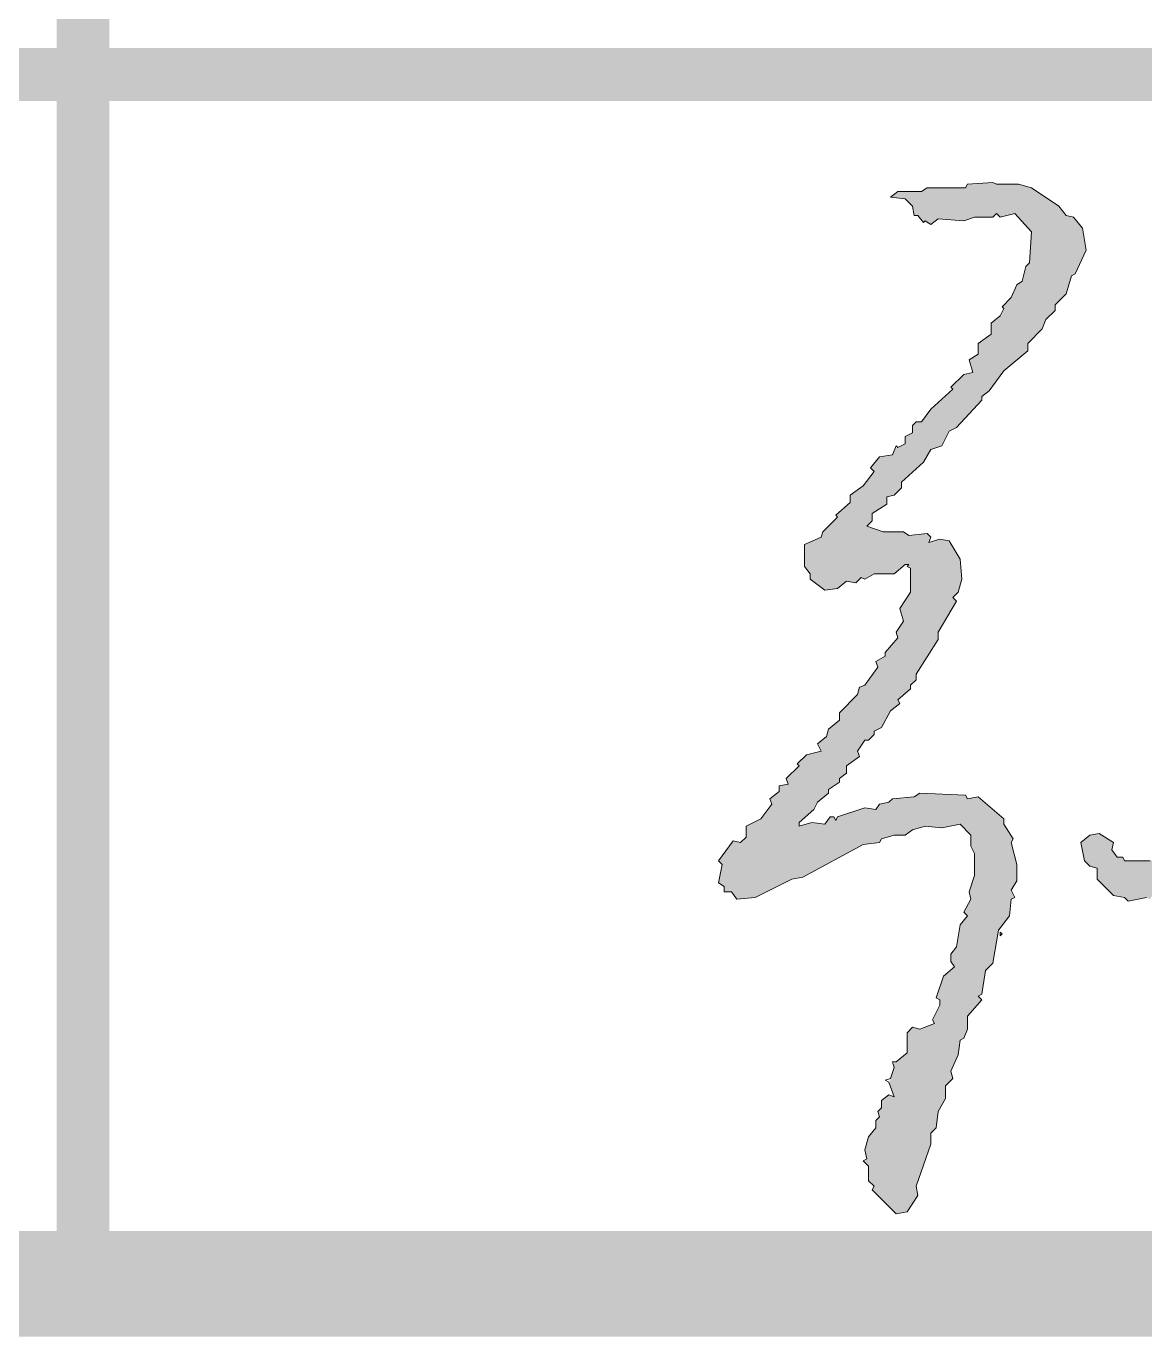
# Model space of a CAD drawing. Extents: x 1188826 to 1909461, y 608442 to 1651179.
# Drawn here: x 1699820 to 1700560, y 1077676 to 1078543 of the extents above; entities that cross this region are included whole.
import ezdxf

# ---------------------------------------------------------------- set-up
doc = ezdxf.new("R2010")
doc.units = 0
doc.header["$LTSCALE"] = 1000
doc.header["$MEASUREMENT"] = 0
doc.layers.add('WALL', color=9, linetype='Continuous', lineweight=40)
doc.layers.add('签名', color=7, linetype='Continuous', lineweight=18)
doc.layers.add('图框', color=140, linetype='Continuous')

# ---------------------------------------------------------------- blocks, each defined once
blk = doc.blocks.new('12414151231')
at = {"layer": '签名'}
h = blk.add_hatch(color=2, dxfattribs=at)
h.dxf.hatch_style = 1
h.paths.add_polyline_path([(-1983.95, 7091.05), (-1973.07, 7092.26), (-1971.86, 7094.68), (-1963.39, 7097.1), (-1956.13, 7097.1), (-1951.29, 7100.73), (-1942.83, 7103.15), (-1931.94, 7101.94), (-1919.84, 7104.36), (-1912.59, 7097.1), (-1912.59, 7089.84), (-1910.17, 7085), (-1910.17, 7070.49), (-1913.8, 7059.6), (-1912.59, 7054.76), (-1917.42, 7046.3), (-1915.01, 7043.88), (-1919.84, 7037.83), (-1922.26, 7023.31), (-1925.89, 7018.48), (-1925.89, 7013.64), (-1923.47, 7010.01), (-1930.73, 7003.96), (-1935.57, 6989.45), (-1933.15, 6988.24), (-1933.15, 6984.61), (-1937.99, 6974.93), (-1936.78, 6972.51), (-1946.45, 6968.88), (-1951.29, 6970.09), (-1954.92, 6966.46), (-1954.92, 6953.16), (-1964.07, 6945.53), (-1963.39, 6943.48), (-1966.8, 6933.23), (-1963.39, 6924.13), (-1967.02, 6925.34), (-1971.86, 6921.71), (-1971.86, 6916.87), (-1974.28, 6914.45), (-1973.07, 6910.82), (-1975.49, 6908.4), (-1975.49, 6903.56), (-1980.32, 6897.52), (-1982.74, 6889.05), (-1981.53, 6883), (-1983.95, 6881.79), (-1980.32, 6878.16), (-1980.32, 6868.49), (-1976.69, 6864.86), (-1977.9, 6862.44), (-1962.18, 6846.71), (-1954.92, 6847.92), (-1947.66, 6858.81), (-1948.87, 6864.86), (-1939.2, 6892.68), (-1939.2, 6899.94), (-1935.57, 6903.56), (-1934.36, 6914.45), (-1929.52, 6922.92), (-1929.52, 6931.39), (-1924.68, 6936.22), (-1925.89, 6941.06), (-1921.05, 6951.95), (-1919.84, 6961.63), (-1917.42, 6962.83), (-1915.01, 6968.88), (-1915.01, 6977.35), (-1905.33, 6988.24), (-1907.75, 6990.66), (-1905.33, 6991.87), (-1902.91, 7007.59), (-1898.07, 7012.43), (-1894.44, 7034.2), (-1887.18, 7043.88), (-1885.97, 7054.76), (-1883.56, 7055.97), (-1885.97, 7060.81), (-1882.35, 7066.86), (-1882.35, 7077.75), (-1885.97, 7092.26), (-1884.77, 7094.68), (-1890.81, 7104.36), (-1890.81, 7107.99), (-1907.75, 7122.5), (-1915.01, 7121.29), (-1916.21, 7123.71), (-1946.45, 7124.92), (-1950.08, 7122.5), (-1964.6, 7121.29), (-1967.02, 7118.87), (-1973.07, 7117.66), (-1975.49, 7114.03), (-1982.74, 7115.24), (-2000.89, 7109.2), (-2002.1, 7106.78), (-2003.31, 7109.2), (-2005.73, 7109.2), (-2009.35, 7104.36), (-2017.82, 7105.57), (-2026.29, 7103.15), (-2026.29, 7105.57), (-2016.61, 7114.03), (-2014.19, 7118.87), (-2006.93, 7124.92), (-2006.93, 7127.34), (-1999.68, 7132.18), (-1999.68, 7134.6), (-1994.84, 7138.23), (-1994.84, 7143.07), (-1986.37, 7149.11), (-1987.58, 7152.74), (-1982.74, 7160), (-1980.32, 7160), (-1976.69, 7163.63), (-1976.69, 7166.05), (-1971.86, 7168.47), (-1965.81, 7179.35), (-1959.76, 7184.19), (-1960.97, 7186.61), (-1952.5, 7193.87), (-1952.5, 7196.29), (-1948.87, 7199.92), (-1948.87, 7203.55), (-1934.36, 7226.53), (-1934.36, 7231.37), (-1922.26, 7251.93), (-1924.68, 7254.35), (-1921.05, 7257.98), (-1918.63, 7266.44), (-1919.84, 7279.75), (-1927.1, 7291.85), (-1933.15, 7293.06), (-1940.41, 7290.64), (-1939.2, 7294.27), (-1941.62, 7296.68), (-1953.71, 7295.47), (-1957.34, 7297.89), (-1970.65, 7297.89), (-1981.53, 7301.52), (-1977.9, 7305.15), (-1977.9, 7309.99), (-1968.23, 7316.04), (-1968.23, 7320.88), (-1963.39, 7322.09), (-1958.55, 7326.92), (-1958.55, 7330.55), (-1944.04, 7343.86), (-1939.2, 7352.33), (-1931.94, 7354.75), (-1927.1, 7364.42), (-1922.26, 7366.84), (-1905.33, 7384.99), (-1905.33, 7387.4), (-1900.49, 7391.03), (-1890.81, 7404.34), (-1875.09, 7417.64), (-1875.09, 7422.48), (-1865.41, 7432.16), (-1862.99, 7438.21), (-1856.94, 7444.26), (-1856.94, 7447.88), (-1849.69, 7455.14), (-1846.06, 7467.24), (-1843.64, 7468.45), (-1836.38, 7484.17), (-1838.8, 7498.69), (-1844.85, 7505.95), (-1849.69, 7507.15), (-1854.53, 7513.2), (-1872.67, 7525.3), (-1881.14, 7527.72), (-1895.65, 7527.72), (-1898.07, 7528.93), (-1915.01, 7527.72), (-1916.21, 7525.3), (-1941.62, 7525.3), (-1945.25, 7522.88), (-1960.97, 7522.88), (-1965.81, 7519.25), (-1956.13, 7518.04), (-1951.29, 7513.2), (-1950.08, 7507.15), (-1947.66, 7507.15), (-1944.04, 7502.32), (-1942.83, 7503.53), (-1939.2, 7501.11), (-1934.36, 7504.74), (-1917.42, 7503.53), (-1910.17, 7505.95), (-1898.07, 7505.95), (-1895.65, 7508.36), (-1893.23, 7505.95), (-1883.56, 7508.36), (-1872.67, 7496.27), (-1873.88, 7475.71), (-1876.3, 7473.29), (-1878.72, 7463.61), (-1882.35, 7461.19), (-1885.97, 7452.72), (-1892.02, 7446.67), (-1890.81, 7445.47), (-1893.23, 7440.63), (-1899.28, 7435.79), (-1899.28, 7428.53), (-1907.75, 7422.48), (-1907.75, 7415.23), (-1913.8, 7411.6), (-1911.38, 7403.13), (-1917.42, 7401.92), (-1925.89, 7393.45), (-1924.68, 7392.24), (-1939.2, 7378.94), (-1945.25, 7370.47), (-1948.87, 7370.47), (-1951.29, 7368.05), (-1951.29, 7363.21), (-1956.13, 7360.79), (-1956.13, 7355.95), (-1963.09, 7352.48), (-1964.6, 7348.7), (-1973.07, 7347.49), (-1979.11, 7340.23), (-1976.69, 7337.81), (-1983.95, 7328.13), (-1992.42, 7322.09), (-1992.42, 7317.25), (-2002.1, 7308.78), (-2000.89, 7307.57), (-2010.56, 7297.89), (-2011.77, 7294.27), (-2022.66, 7289.43), (-2022.66, 7274.91), (-2019.03, 7270.07), (-2019.03, 7266.44), (-2009.35, 7259.19), (-2000.89, 7260.4), (-1994.84, 7265.23), (-1988.79, 7264.03), (-1985.16, 7267.65), (-1982.74, 7266.44), (-1976.69, 7270.07), (-1963.39, 7270.07), (-1956.13, 7276.12), (-1953.71, 7276.12), (-1954.92, 7274.91), (-1952.5, 7273.7), (-1952.5, 7257.98), (-1959.76, 7247.09), (-1957.34, 7238.62), (-1962.18, 7231.37), (-1960.97, 7227.74), (-1969.44, 7218.06), (-1969.44, 7215.64), (-1975.49, 7212.01), (-1974.28, 7208.38), (-1982.74, 7196.29), (-1986.37, 7195.08), (-1987.58, 7190.24), (-1999.68, 7178.14), (-1999.68, 7173.31), (-2006.93, 7167.26), (-2008.14, 7162.42), (-2014.19, 7157.58), (-2011.77, 7152.74), (-2021.45, 7150.32), (-2027.5, 7144.27), (-2026.29, 7143.07), (-2034.76, 7134.6), (-2033.55, 7130.97), (-2039.59, 7129.76), (-2039.59, 7126.13), (-2045.64, 7121.29), (-2044.43, 7117.66), (-2051.69, 7107.99), (-2061.37, 7103.15), (-2061.37, 7095.89), (-2065, 7092.26), (-2069.83, 7093.47), (-2079.51, 7080.17), (-2077.09, 7077.75), (-2079.51, 7065.65), (-2075.88, 7063.23), (-2075.88, 7059.6), (-2071.04, 7059.6), (-2067.41, 7054.76), (-2055.32, 7055.97), (-2031.13, 7068.07), (-2023.87, 7069.28)])
h = blk.add_hatch(color=2, dxfattribs=at)
h.dxf.hatch_style = 1
h.paths.add_polyline_path([(-1755.34, 7092.26), (-1760.18, 7089.84), (-1762.6, 7091.05), (-1766.22, 7086.21), (-1779.53, 7085), (-1794.05, 7080.17), (-1810.98, 7080.17), (-1812.19, 7082.59), (-1815.82, 7082.59), (-1819.45, 7087.42), (-1818.24, 7092.26), (-1827.91, 7098.31), (-1833.96, 7097.1), (-1840.01, 7092.26), (-1837.59, 7080.17), (-1833.96, 7076.54), (-1829.12, 7075.33), (-1829.12, 7068.07), (-1818.24, 7057.18), (-1810.98, 7055.97), (-1808.56, 7053.55), (-1796.46, 7055.97), (-1794.05, 7054.76), (-1792.84, 7057.18), (-1786.79, 7057.18), (-1779.53, 7062.02), (-1762.6, 7064.44), (-1768.64, 7046.3), (-1768.64, 7040.25), (-1771.06, 7037.83), (-1771.06, 7034.2), (-1768.64, 7031.78), (-1773.48, 7018.48), (-1772.27, 7010.01), (-1774.69, 7006.38), (-1772.27, 7002.75), (-1775.9, 6989.45), (-1773.48, 6980.98), (-1778.32, 6973.72), (-1778.32, 6962.83), (-1781.95, 6959.21), (-1781.95, 6950.74), (-1785.58, 6943.48), (-1783.16, 6936.22), (-1786.79, 6928.97), (-1784.37, 6922.92), (-1784.37, 6907.19), (-1774.69, 6890.26), (-1775.9, 6885.42), (-1773.48, 6885.42), (-1773.48, 6883), (-1767.43, 6876.95), (-1755.34, 6874.53), (-1746.87, 6880.58), (-1746.87, 6883), (-1733.57, 6895.1), (-1714.21, 6922.92), (-1715.42, 6925.34), (-1711.79, 6932.59), (-1704.53, 6939.85), (-1705.74, 6948.32), (-1700.91, 6954.37), (-1698.49, 6954.37), (-1691.23, 6960.42), (-1692.44, 6962.83), (-1690.02, 6965.25), (-1690.02, 6973.72), (-1685.18, 6978.56), (-1686.39, 6980.98), (-1681.55, 6987.03), (-1681.55, 6996.7), (-1690.02, 6999.12), (-1700.91, 6987.03), (-1703.33, 6979.77), (-1708.16, 6976.14), (-1708.16, 6971.3), (-1711.79, 6968.88), (-1710.58, 6966.46), (-1714.21, 6961.63), (-1717.84, 6960.42), (-1721.47, 6951.95), (-1742.03, 6930.18), (-1744.45, 6930.18), (-1748.08, 6926.55), (-1751.71, 6926.55), (-1752.92, 6924.13), (-1757.76, 6922.92), (-1760.18, 6925.34), (-1758.97, 6938.64), (-1754.13, 6945.9), (-1754.13, 6962.83), (-1749.29, 6978.56), (-1751.71, 6983.4), (-1745.66, 7013.64), (-1746.87, 7017.27), (-1743.24, 7019.69), (-1745.66, 7022.11), (-1745.66, 7025.73), (-1742.03, 7028.15), (-1742.03, 7040.25), (-1738.4, 7046.3), (-1734.77, 7065.65), (-1731.15, 7074.12), (-1723.89, 7080.17), (-1721.47, 7078.96), (-1719.05, 7081.38), (-1709.37, 7083.79), (-1694.86, 7093.47), (-1668.25, 7101.94), (-1667.04, 7104.36), (-1654.94, 7111.62), (-1648.89, 7111.62), (-1642.85, 7117.66), (-1638.01, 7117.66), (-1629.54, 7122.5), (-1627.12, 7121.29), (-1622.28, 7126.13), (-1616.23, 7126.13), (-1615.02, 7128.55), (-1602.93, 7132.18), (-1600.51, 7130.97), (-1589.54, 7139.2), (-1585.99, 7138.23), (-1578.74, 7141.86), (-1570.27, 7140.65), (-1561.8, 7141.86), (-1558.17, 7144.27), (-1554.54, 7143.07), (-1542.45, 7147.9), (-1535.19, 7146.69), (-1524.3, 7153.95), (-1525.51, 7164.84), (-1527.93, 7167.26), (-1530.35, 7163.63), (-1529.76, 7167.66), (-1532.18, 7170.08), (-1536.4, 7169.68), (-1538.82, 7172.1), (-1556.96, 7168.47), (-1561.8, 7169.68), (-1573.9, 7163.63), (-1578.74, 7164.84), (-1587.2, 7158.79), (-1607.77, 7156.37), (-1613.81, 7150.32), (-1628.33, 7147.9), (-1629.54, 7145.48), (-1636.8, 7145.48), (-1638.01, 7143.07), (-1652.52, 7137.02), (-1656.15, 7133.39), (-1660.99, 7134.6), (-1665.83, 7129.76), (-1670.67, 7129.76), (-1675.5, 7126.13), (-1685.18, 7123.71), (-1694.86, 7114.03), (-1697.28, 7116.45), (-1708.16, 7112.83), (-1714.21, 7106.78), (-1720.26, 7106.78), (-1717.84, 7110.41), (-1719.05, 7116.45), (-1714.21, 7126.13), (-1716.63, 7128.55), (-1713, 7132.18), (-1714.21, 7137.02), (-1711.79, 7138.23), (-1713, 7139.44), (-1710.58, 7143.07), (-1709.37, 7151.53), (-1706.95, 7152.74), (-1709.37, 7156.37), (-1703.33, 7164.84), (-1701.35, 7172.1), (-1702.12, 7172.1), (-1701.06, 7173.15), (-1699.7, 7178.14), (-1699.7, 7193.87), (-1697.28, 7195.08), (-1698.49, 7198.71), (-1694.86, 7202.34), (-1691.23, 7215.64), (-1694.86, 7225.32), (-1687.6, 7234.99), (-1690.02, 7237.41), (-1683.97, 7241.04), (-1683.97, 7248.3), (-1679.13, 7254.35), (-1680.34, 7259.19), (-1669.46, 7271.28), (-1670.67, 7273.7), (-1669.46, 7279.75), (-1667.04, 7282.17), (-1667.04, 7287.01), (-1671.88, 7290.64), (-1670.67, 7293.06), (-1677.92, 7297.89), (-1676.71, 7299.1), (-1682.76, 7305.15), (-1688.81, 7307.57), (-1691.23, 7312.41), (-1696.07, 7316.04), (-1699.7, 7314.83), (-1710.58, 7324.51), (-1711.79, 7328.13), (-1720.26, 7336.6), (-1723.89, 7334.18), (-1725.1, 7339.02), (-1731.15, 7337.81), (-1731.15, 7345.07), (-1733.57, 7345.07), (-1737.19, 7348.7), (-1739.61, 7347.49), (-1742.03, 7349.91), (-1744.45, 7351.12), (-1749.29, 7348.7), (-1749.29, 7346.28), (-1742.03, 7340.23), (-1743.24, 7337.81), (-1734.77, 7331.76), (-1729.94, 7322.09), (-1726.31, 7322.09), (-1720.26, 7314.83), (-1716.63, 7314.83), (-1710.58, 7305.15), (-1698.49, 7296.68), (-1699.7, 7294.27), (-1697.28, 7291.85), (-1697.28, 7278.54), (-1699.7, 7277.33), (-1699.7, 7273.7), (-1703.33, 7271.28), (-1714.21, 7242.25), (-1710.58, 7241.04), (-1717.84, 7233.79), (-1721.47, 7197.5), (-1723.89, 7196.29), (-1722.68, 7195.08), (-1726.13, 7186.44), (-1723.89, 7184.19), (-1723.89, 7181.77), (-1726.31, 7181.77), (-1728.73, 7168.47), (-1731.15, 7167.26), (-1735.98, 7157.58), (-1734.77, 7151.53), (-1738.4, 7143.07), (-1742.03, 7124.92), (-1740.82, 7123.71), (-1740.82, 7118.87), (-1745.66, 7115.24), (-1746.87, 7109.2)])
at = {"layer": '图框'}
for points, const_width in [([(-2500, 6816.52), (-2500, 13216.52)], 35), ([(-2500, 6800.33), (-2500, 13200.33)], 35), ([(-7000, 7600.33), (0, 7600.33)], 35), ([(-7000, 6800.33), (0, 6800.33)], 70)]:
    blk.add_lwpolyline(points, dxfattribs=dict(at, const_width=const_width))
at = {"layer": '签名', "color": 2, "elevation": 9704994.47}
for points in [[(-1895.65, 7527.72), (-1898.07, 7528.93), (-1915.01, 7527.72), (-1916.21, 7525.3), (-1941.62, 7525.3), (-1945.25, 7522.88), (-1960.97, 7522.88), (-1965.81, 7519.25), (-1956.13, 7518.04), (-1951.29, 7513.2), (-1950.08, 7507.15), (-1947.66, 7507.15), (-1944.04, 7502.32), (-1942.83, 7503.53), (-1939.2, 7501.11), (-1934.36, 7504.74), (-1917.42, 7503.53), (-1910.17, 7505.95), (-1898.07, 7505.95), (-1895.65, 7508.36), (-1893.23, 7505.95), (-1883.56, 7508.36), (-1872.67, 7496.27), (-1873.88, 7475.71), (-1876.3, 7473.29), (-1878.72, 7463.61), (-1882.35, 7461.19), (-1885.97, 7452.72), (-1892.02, 7446.67), (-1890.81, 7445.47), (-1893.23, 7440.63), (-1899.28, 7435.79), (-1899.28, 7428.53), (-1907.75, 7422.48), (-1907.75, 7415.23), (-1913.8, 7411.6), (-1911.38, 7403.13), (-1917.42, 7401.92), (-1925.89, 7393.45), (-1924.68, 7392.24), (-1939.2, 7378.94), (-1945.25, 7370.47), (-1948.87, 7370.47), (-1951.29, 7368.05), (-1951.29, 7363.21), (-1956.13, 7360.79), (-1956.13, 7355.95), (-1960.97, 7353.54), (-1962.18, 7354.75), (-1964.6, 7348.7), (-1973.07, 7347.49), (-1979.11, 7340.23), (-1976.69, 7337.81), (-1983.95, 7328.13), (-1992.42, 7322.09), (-1992.42, 7317.25), (-2002.1, 7308.78), (-2000.89, 7307.57), (-2010.56, 7297.89), (-2011.77, 7294.27), (-2022.66, 7289.43), (-2022.66, 7274.91), (-2019.03, 7270.07), (-2019.03, 7266.44), (-2009.35, 7259.19), (-2000.89, 7260.4), (-1994.84, 7265.23), (-1988.79, 7264.03), (-1985.16, 7267.65), (-1982.74, 7266.44), (-1976.69, 7270.07), (-1963.39, 7270.07), (-1956.13, 7276.12), (-1953.71, 7276.12), (-1954.92, 7274.91), (-1952.5, 7273.7), (-1952.5, 7257.98), (-1959.76, 7247.09), (-1957.34, 7238.62), (-1962.18, 7231.37), (-1960.97, 7227.74), (-1969.44, 7218.06), (-1969.44, 7215.64), (-1975.49, 7212.01), (-1974.28, 7208.38), (-1982.74, 7196.29), (-1986.37, 7195.08), (-1987.58, 7190.24), (-1999.68, 7178.14), (-1999.68, 7173.31), (-2006.93, 7167.26), (-2008.14, 7162.42), (-2014.19, 7157.58), (-2011.77, 7152.74), (-2021.45, 7150.32), (-2027.5, 7144.27), (-2026.29, 7143.07), (-2034.76, 7134.6), (-2033.55, 7130.97), (-2039.59, 7129.76), (-2039.59, 7126.13), (-2045.64, 7121.29), (-2044.43, 7117.66), (-2051.69, 7107.99), (-2061.37, 7103.15), (-2061.37, 7095.89), (-2065, 7092.26), (-2069.83, 7093.47), (-2079.51, 7080.17), (-2077.09, 7077.75), (-2079.51, 7065.65), (-2075.88, 7063.23), (-2075.88, 7059.6), (-2071.04, 7059.6), (-2067.41, 7054.76), (-2055.32, 7055.97), (-2031.13, 7068.07), (-2023.87, 7069.28), (-1983.95, 7091.05), (-1973.07, 7092.26), (-1971.86, 7094.68), (-1963.39, 7097.1), (-1956.13, 7097.1), (-1951.29, 7100.73), (-1942.83, 7103.15), (-1931.94, 7101.94), (-1919.84, 7104.36), (-1912.59, 7097.1), (-1912.59, 7089.84), (-1910.17, 7085), (-1910.17, 7070.49), (-1913.8, 7059.6), (-1912.59, 7054.76), (-1917.42, 7046.3), (-1915.01, 7043.88), (-1919.84, 7037.83), (-1922.26, 7023.31), (-1925.89, 7018.48), (-1925.89, 7013.64), (-1923.47, 7010.01), (-1930.73, 7003.96), (-1935.57, 6989.45), (-1933.15, 6988.24), (-1933.15, 6984.61), (-1937.99, 6974.93), (-1936.78, 6972.51), (-1946.45, 6968.88), (-1951.29, 6970.09), (-1954.92, 6966.46), (-1954.92, 6953.16), (-1962.18, 6947.11), (-1964.6, 6947.11), (-1963.39, 6943.48), (-1965.81, 6936.22), (-1969.44, 6935.01), (-1967.02, 6933.8), (-1963.39, 6924.13), (-1967.02, 6925.34), (-1971.86, 6921.71), (-1971.86, 6916.87), (-1974.28, 6914.45), (-1973.07, 6910.82), (-1975.49, 6908.4), (-1975.49, 6903.56), (-1980.32, 6897.52), (-1982.74, 6889.05), (-1981.53, 6883), (-1983.95, 6881.79), (-1980.32, 6878.16), (-1980.32, 6868.49), (-1976.69, 6864.86), (-1977.9, 6862.44), (-1962.18, 6846.71), (-1954.92, 6847.92), (-1947.66, 6858.81), (-1948.87, 6864.86), (-1939.2, 6892.68), (-1939.2, 6899.94), (-1935.57, 6903.56), (-1934.36, 6914.45), (-1929.52, 6922.92), (-1929.52, 6931.39), (-1924.68, 6936.22), (-1925.89, 6941.06), (-1921.05, 6951.95), (-1919.84, 6961.63), (-1917.42, 6962.83), (-1915.01, 6968.88), (-1915.01, 6977.35), (-1905.33, 6988.24), (-1907.75, 6990.66), (-1905.33, 6991.87), (-1902.91, 7007.59), (-1898.07, 7012.43), (-1894.44, 7034.2), (-1887.18, 7043.88), (-1885.97, 7054.76), (-1883.56, 7055.97), (-1885.97, 7060.81), (-1882.35, 7066.86), (-1882.35, 7077.75), (-1885.97, 7092.26), (-1884.77, 7094.68), (-1890.81, 7104.36), (-1890.81, 7107.99), (-1907.75, 7122.5), (-1915.01, 7121.29), (-1916.21, 7123.71), (-1946.45, 7124.92), (-1950.08, 7122.5), (-1964.6, 7121.29), (-1967.02, 7118.87), (-1973.07, 7117.66), (-1975.49, 7114.03), (-1982.74, 7115.24), (-2000.89, 7109.2), (-2002.1, 7106.78), (-2003.31, 7109.2), (-2005.73, 7109.2), (-2009.35, 7104.36), (-2017.82, 7105.57), (-2026.29, 7103.15), (-2026.29, 7105.57), (-2016.61, 7114.03), (-2014.19, 7118.87), (-2006.93, 7124.92), (-2006.93, 7127.34), (-1999.68, 7132.18), (-1999.68, 7134.6), (-1994.84, 7138.23), (-1994.84, 7143.07), (-1986.37, 7149.11), (-1987.58, 7152.74), (-1982.74, 7160), (-1980.32, 7160), (-1976.69, 7163.63), (-1976.69, 7166.05), (-1971.86, 7168.47), (-1965.81, 7179.35), (-1959.76, 7184.19), (-1960.97, 7186.61), (-1952.5, 7193.87), (-1952.5, 7196.29), (-1948.87, 7199.92), (-1948.87, 7203.55), (-1934.36, 7226.53), (-1934.36, 7231.37), (-1922.26, 7251.93), (-1924.68, 7254.35), (-1921.05, 7257.98), (-1918.63, 7266.44), (-1919.84, 7279.75), (-1927.1, 7291.85), (-1933.15, 7293.06), (-1940.41, 7290.64), (-1939.2, 7294.27), (-1941.62, 7296.68), (-1953.71, 7295.47), (-1957.34, 7297.89), (-1970.65, 7297.89), (-1981.53, 7301.52), (-1977.9, 7305.15), (-1977.9, 7309.99), (-1968.23, 7316.04), (-1968.23, 7320.88), (-1963.39, 7322.09), (-1958.55, 7326.92), (-1958.55, 7330.55), (-1944.04, 7343.86), (-1939.2, 7352.33), (-1931.94, 7354.75), (-1927.1, 7364.42), (-1922.26, 7366.84), (-1905.33, 7384.99), (-1905.33, 7387.4), (-1900.49, 7391.03), (-1890.81, 7404.34), (-1875.09, 7417.64), (-1875.09, 7422.48), (-1865.41, 7432.16), (-1862.99, 7438.21), (-1856.94, 7444.26), (-1856.94, 7447.88), (-1849.69, 7455.14), (-1846.06, 7467.24), (-1843.64, 7468.45), (-1836.38, 7484.17), (-1838.8, 7498.69), (-1844.85, 7505.95), (-1849.69, 7507.15), (-1854.53, 7513.2), (-1872.67, 7525.3), (-1881.14, 7527.72), (-1895.65, 7527.72)], [(-1794.05, 7080.17), (-1810.98, 7080.17), (-1812.19, 7082.59), (-1815.82, 7082.59), (-1819.45, 7087.42), (-1818.24, 7092.26), (-1827.91, 7098.31), (-1833.96, 7097.1), (-1840.01, 7092.26), (-1837.59, 7080.17), (-1833.96, 7076.54), (-1829.12, 7075.33), (-1829.12, 7068.07), (-1818.24, 7057.18), (-1810.98, 7055.97), (-1808.56, 7053.55), (-1796.46, 7055.97)], [(-1892.02, 7031.78), (-1893.23, 7032.99), (-1893.23, 7030.57), (-1892.02, 7031.78)]]:
    blk.add_lwpolyline(points, dxfattribs=at)

msp = doc.modelspace()

# ---------------------------------------------------------------- block references
at = {"layer": 'WALL'}
msp.add_blockref('12414151231', (1702357.16, 1070910.32), dxfattribs=at)

doc.saveas('drawing.dxf')
